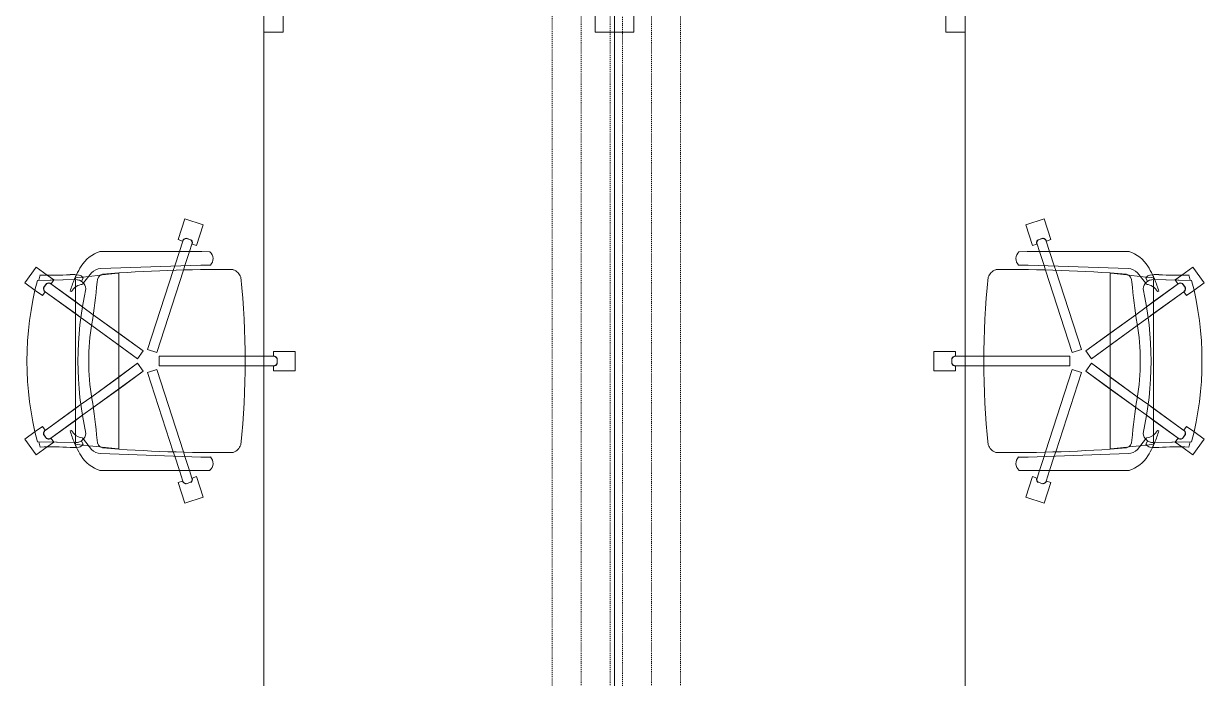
# Model space of a CAD drawing. Header units: inches. Extents: x 385 to 2249, y -1773 to -36.
# Drawn here: x 770.3 to 892.5, y -899.9 to -832.3 of the extents above; entities that cross this region are included whole.
import ezdxf

# ---------------------------------------------------------------- set-up
doc = ezdxf.new("R2010")
doc.units = ezdxf.units.IN
doc.header["$MEASUREMENT"] = 0
doc.linetypes.add('Dash 1_32_', pattern=[0.0625, 0.03125, -0.03125])
doc.layers.add('A-DETL', color=90, linetype='Continuous', lineweight=9)
doc.layers.add('I-FURN', color=30, linetype='Continuous', lineweight=9)

# ---------------------------------------------------------------- blocks, each defined once
blk = doc.blocks.new('Rectangular Table - Rectangular Table-5809077-Level 6 POWER _ SIGNAL')
at = {"layer": 'I-FURN'}
for p, q in [((-34, 18.13), (-36, 18.13)), ((-36, 18.13), (-36, 16.13)), ((-36, 16.13), (-36, 18.13)), ((-36, 18.13), (-34, 18.13)), ((36, 18.13), (-36, 18.13)), ((-36, 18.13), (-36, -18.13)), ((-36, -18.13), (-36, 18.13)), ((-36, 18.13), (36, 18.13)), ((-34, 16.13), (-34, 18.13)), ((-34, 18.13), (-34, 16.13)), ((34, 18.13), (34, 16.13)), ((36, 18.13), (34, 18.13)), ((34, 18.13), (36, 18.13)), ((34, 16.13), (34, 18.13)), ((36, 16.13), (36, 18.13)), ((36, 18.13), (36, 16.13)), ((36, -18.13), (36, 18.13)), ((36, 18.13), (36, -18.13)), ((-36, 16.13), (-34, 16.13)), ((-34, 16.13), (-36, 16.13)), ((34, 16.13), (36, 16.13)), ((36, 16.13), (34, 16.13)), ((-34, -16.13), (-36, -16.13)), ((-36, -16.13), (-36, -18.13)), ((-36, -18.13), (-36, -16.13)), ((-36, -16.13), (-34, -16.13)), ((-34, -18.13), (-34, -16.13)), ((-34, -16.13), (-34, -18.13)), ((36, -16.13), (34, -16.13)), ((34, -16.13), (34, -18.13)), ((34, -18.13), (34, -16.13)), ((34, -16.13), (36, -16.13)), ((36, -18.13), (36, -16.13)), ((36, -16.13), (36, -18.13)), ((-36, -18.13), (-34, -18.13)), ((-34, -18.13), (-36, -18.13)), ((-36, -18.13), (36, -18.13)), ((36, -18.13), (-36, -18.13)), ((34, -18.13), (36, -18.13)), ((36, -18.13), (34, -18.13))]:
    blk.add_line(p, q, dxfattribs=at)
blk = doc.blocks.new('F-Haworth_Chair_X99-Seminar - X99 Advanced Seminar Chair-V43-Level 6 POWER _ SIGNAL')
at = {"layer": 'I-FURN'}
for p, q in [((-1, 15.13), (1, 15.13)), ((-1, 12.88), (-1, 15.13)), ((-1, 15.13), (1, 15.13)), ((-1, 12.88), (-1, 15.13)), ((1, 15.13), (1, 12.88)), ((1, 15.13), (1, 12.88)), ((-0.52, 12.88), (-1, 12.88)), ((-0.52, 12.88), (-1, 12.88)), ((-0.5, 11.87), (-0.5, 12.88)), ((-0.5, 11.87), (-0.5, 12.88)), ((0.26, 13.26), (-0.26, 13.26)), ((0.26, 13.26), (-0.26, 13.26)), ((-0.25, 13.25), (0.25, 13.25)), ((-0.25, 13.25), (0.25, 13.25)), ((0.5, 12.88), (0.5, 11.87)), ((0.5, 12.88), (0.5, 11.87)), ((1, 12.88), (0.52, 12.88)), ((1, 12.88), (0.52, 12.88)), ((-0.5, 9.91), (-0.5, 11.87)), ((-0.5, 9.91), (-0.5, 11.87)), ((0.5, 11.87), (0.5, 9.91)), ((0.5, 11.87), (0.5, 9.91)), ((-0.5, 1.08), (-0.5, 9.91)), ((-0.5, 1.08), (-0.5, 9.91)), ((0.5, 9.91), (0.5, 1.08)), ((0.5, 9.91), (0.5, 1.08)), ((-11.32, 5.48), (-11.3, 6.32)), ((-9.92, 6.36), (-9.92, 5.36)), ((9.92, 5.36), (9.92, 6.36)), ((11.3, 6.32), (11.32, 5.48)), ((-14.69, 3.72), (-14.08, 5.62)), ((-14.69, 3.72), (-14.08, 5.62)), ((-14.08, 5.62), (-11.94, 4.93)), ((-14.08, 5.62), (-11.94, 4.93)), ((-11.94, 4.93), (-12.09, 4.47)), ((-11.94, 4.93), (-12.09, 4.47)), ((-11.32, -5.06), (-11.32, 5.48)), ((-9.92, 5.36), (-9.57, -4.97)), ((9.57, -4.97), (9.92, 5.36)), ((11.32, 5.48), (11.32, -5.06)), ((11.94, 4.93), (14.08, 5.62)), ((11.94, 4.93), (14.08, 5.62)), ((12.09, 4.47), (11.94, 4.93)), ((12.09, 4.47), (11.94, 4.93)), ((14.08, 5.62), (14.69, 3.72)), ((14.08, 5.62), (14.69, 3.72)), ((-12.55, 3.03), (-14.69, 3.72)), ((-12.55, 3.03), (-14.69, 3.72)), ((-12.53, 4.34), (-12.69, 3.85)), ((-12.53, 4.34), (-12.69, 3.85)), ((-12.68, 3.86), (-12.52, 4.33)), ((-12.68, 3.86), (-12.52, 4.33)), ((-12.09, 4.45), (-11.32, 4.21)), ((-12.09, 4.45), (-11.32, 4.21)), ((-11.32, 4.21), (-9.86, 3.73)), ((-11.32, 4.21), (-9.86, 3.73)), ((-9.86, 3.73), (-9.38, 3.57)), ((-9.86, 3.73), (-9.38, 3.57)), ((9.38, 3.57), (9.86, 3.73)), ((9.38, 3.57), (9.86, 3.73)), ((9.86, 3.73), (11.32, 4.21)), ((9.86, 3.73), (11.32, 4.21)), ((11.32, 4.21), (12.09, 4.45)), ((11.32, 4.21), (12.09, 4.45)), ((12.52, 4.33), (12.68, 3.86)), ((12.52, 4.33), (12.68, 3.86)), ((12.69, 3.85), (12.53, 4.34)), ((12.69, 3.85), (12.53, 4.34)), ((14.69, 3.72), (12.55, 3.03)), ((14.69, 3.72), (12.55, 3.03)), ((-12.4, 3.49), (-12.55, 3.03)), ((-12.4, 3.49), (-12.55, 3.03)), ((-11.32, 3.15), (-12.4, 3.5)), ((-11.32, 3.15), (-12.4, 3.5)), ((-9.83, 2.67), (-11.32, 3.15)), ((-9.83, 2.67), (-11.32, 3.15)), ((-9.37, 2.52), (-9.83, 2.67)), ((-9.37, 2.52), (-9.83, 2.67)), ((-9.38, 3.57), (-0.87, 0.81)), ((-9.38, 3.57), (-0.87, 0.81)), ((-1.18, -0.14), (-9.37, 2.52)), ((-1.18, -0.14), (-9.37, 2.52)), ((0.87, 0.81), (9.38, 3.57)), ((0.87, 0.81), (9.38, 3.57)), ((9.37, 2.52), (1.18, -0.14)), ((9.37, 2.52), (1.18, -0.14)), ((9.83, 2.67), (9.37, 2.52)), ((9.83, 2.67), (9.37, 2.52)), ((11.32, 3.15), (9.83, 2.67)), ((11.32, 3.15), (9.83, 2.67)), ((12.4, 3.5), (11.32, 3.15)), ((12.4, 3.5), (11.32, 3.15)), ((12.55, 3.03), (12.4, 3.49)), ((12.55, 3.03), (12.4, 3.49)), ((-0.87, 0.81), (-1.18, -0.14)), ((-0.87, 0.81), (-1.18, -0.14)), ((0.5, 1.08), (-0.5, 1.08)), ((0.5, 1.08), (-0.5, 1.08)), ((1.18, -0.14), (0.87, 0.81)), ((1.18, -0.14), (0.87, 0.81)), ((-4.79, -5.75), (-1.04, -0.58)), ((-0.23, -1.17), (-3.68, -5.91)), ((-2.89, -3.12), (-1.04, -0.58)), ((-0.23, -1.17), (-1.65, -3.12)), ((-1.04, -0.58), (-0.23, -1.17)), ((-1.04, -0.58), (-0.23, -1.17)), ((0.23, -1.17), (1.04, -0.58)), ((0.23, -1.17), (1.04, -0.58)), ((1.65, -3.12), (0.23, -1.17)), ((3.68, -5.91), (0.23, -1.17)), ((1.04, -0.58), (2.89, -3.12)), ((1.04, -0.58), (4.79, -5.75)), ((-9.07, -3.12), (-2.89, -3.12)), ((-9.07, -3.2), (-9.07, -3.12)), ((-8.9, -4.8), (-9.07, -3.2)), ((-4.79, -5.75), (-2.89, -3.12)), ((-1.65, -3.12), (-3.68, -5.91)), ((-2.89, -3.12), (-1.65, -3.12)), ((-1.65, -3.12), (1.65, -3.12)), ((1.65, -3.12), (2.89, -3.12)), ((3.68, -5.91), (1.65, -3.12)), ((2.89, -3.12), (9.07, -3.12)), ((2.89, -3.12), (4.79, -5.75)), ((9.07, -3.2), (8.9, -4.8)), ((9.07, -3.12), (9.07, -3.2)), ((-9.13, -5.92), (-8.07, -6.77)), ((-8.88, -4.99), (-8.89, -4.91)), ((-8.75, -6.22), (-8.88, -4.99)), ((-5.57, -6.82), (-4.79, -5.75)), ((-5.57, -6.82), (-4.79, -5.75)), ((-3.68, -5.91), (-4.47, -7.01)), ((-3.68, -5.91), (-4.47, -7.01)), ((4.47, -7.01), (3.68, -5.91)), ((4.47, -7.01), (3.68, -5.91)), ((4.79, -5.75), (5.57, -6.82)), ((4.79, -5.75), (5.57, -6.82)), ((8.07, -6.77), (9.13, -5.92)), ((8.88, -4.99), (8.75, -6.22)), ((8.89, -4.91), (8.88, -4.99)), ((-8.68, -6.87), (-8.75, -6.22)), ((-8.62, -7.42), (-8.68, -6.87)), ((-8.61, -6.81), (-8.23, -6.95)), ((-8.03, -6.81), (-7.95, -6.87)), ((-7.97, -10.12), (-5.57, -6.82)), ((-4.47, -7.01), (-7.16, -10.71)), ((-6.14, -7.6), (-5.57, -6.82)), ((-4.47, -7.01), (-4.9, -7.6)), ((4.9, -7.6), (4.47, -7.01)), ((7.16, -10.71), (4.47, -7.01)), ((5.57, -6.82), (6.14, -7.6)), ((5.57, -6.82), (7.97, -10.12)), ((7.95, -6.87), (8.03, -6.81)), ((8.23, -6.95), (8.61, -6.81)), ((8.68, -6.87), (8.62, -7.42)), ((8.75, -6.22), (8.68, -6.87)), ((-8.6, -7.6), (-8.62, -7.43)), ((-8.49, -7.6), (-8.56, -7.6)), ((-8.42, -7.57), (-8.34, -11.37)), ((-8.34, -11.52), (-8.42, -7.57)), ((-7.65, -7.6), (-8.4, -7.6)), ((-7.97, -10.12), (-6.14, -7.6)), ((-6.14, -7.6), (-7.65, -7.6)), ((-7.18, -7.99), (-7.21, -8.13)), ((-4.9, -7.6), (-7.16, -10.71)), ((-4.9, -7.6), (-6.14, -7.6)), ((-3.9, -7.6), (-4.9, -7.6)), ((4.9, -7.6), (-3.88, -7.6)), ((6.14, -7.6), (4.9, -7.6)), ((7.16, -10.71), (4.9, -7.6)), ((7.65, -7.6), (6.14, -7.6)), ((6.14, -7.6), (7.97, -10.12)), ((7.21, -8.13), (7.18, -7.99)), ((8.4, -7.6), (7.65, -7.6)), ((8.34, -11.37), (8.42, -7.57)), ((8.42, -7.57), (8.34, -11.52)), ((8.56, -7.6), (8.49, -7.6)), ((8.62, -7.43), (8.6, -7.6)), ((-9.7, -11.65), (-8.88, -10.52)), ((-9.7, -11.65), (-8.88, -10.52)), ((-8.88, -10.52), (-8.38, -9.83)), ((-8.88, -10.52), (-8.38, -9.83)), ((-8.38, -9.83), (-7.99, -10.11)), ((-8.38, -9.83), (-7.99, -10.11)), ((-8, -10.58), (-7.59, -10.88)), ((-8, -10.58), (-7.59, -10.88)), ((-7.59, -10.87), (-7.99, -10.57)), ((-7.59, -10.87), (-7.99, -10.57)), ((-7.15, -10.72), (-6.76, -11)), ((-7.15, -10.72), (-6.76, -11)), ((6.76, -11), (7.15, -10.72)), ((6.76, -11), (7.15, -10.72)), ((7.99, -10.57), (7.59, -10.87)), ((7.99, -10.57), (7.59, -10.87)), ((7.59, -10.88), (8, -10.58)), ((7.59, -10.88), (8, -10.58)), ((7.99, -10.11), (8.38, -9.83)), ((7.99, -10.11), (8.38, -9.83)), ((8.38, -9.83), (8.88, -10.52)), ((8.38, -9.83), (8.88, -10.52)), ((8.88, -10.52), (9.7, -11.65)), ((8.88, -10.52), (9.7, -11.65)), ((-8.08, -12.82), (-9.7, -11.65)), ((-8.08, -12.82), (-9.7, -11.65)), ((-7.29, -11.74), (-8.08, -12.82)), ((-7.29, -11.74), (-8.08, -12.82)), ((-6.76, -11), (-7.29, -11.74)), ((-6.76, -11), (-7.29, -11.74)), ((7.29, -11.74), (6.76, -11)), ((7.29, -11.74), (6.76, -11)), ((8.08, -12.82), (7.29, -11.74)), ((8.08, -12.82), (7.29, -11.74)), ((9.7, -11.65), (8.08, -12.82)), ((9.7, -11.65), (8.08, -12.82))]:
    blk.add_line(p, q, dxfattribs=at)
for centre, radius, start, end in [((-0.11, 12.88), 0.407, 111.1651, 180.8349), ((-0.11, 12.88), 0.407, 111.1651, 180.8349), ((-0.09, 12.88), 0.406, 153.0479, 180), ((-0.09, 12.88), 0.406, 166.524, 180), ((-0.09, 12.88), 0.406, 153.0479, 166.524), ((-0.09, 12.88), 0.406, 139.5719, 153.0479), ((-0.09, 12.88), 0.406, 139.5719, 153.0479), ((-0.09, 12.88), 0.406, 126.0959, 139.5719), ((-0.09, 12.88), 0.406, 126.0959, 139.5719), ((-0.09, 12.88), 0.406, 112.6199, 126.0959), ((-0.09, 12.88), 0.406, 112.6199, 126.0959), ((0.09, 12.88), 0.406, 53.9041, 67.3801), ((0.09, 12.88), 0.406, 0, 67.3801), ((0.11, 12.88), 0.407, 359.1651, 68.8349), ((0.11, 12.88), 0.407, 359.1651, 68.8349), ((0.09, 12.88), 0.406, 40.4281, 53.9041), ((0.09, 12.88), 0.406, 13.476, 40.4281), ((0.09, 12.88), 0.406, 0, 13.476), ((0, -75.01), 84.96, 84.1475, 95.8525), ((-8.21, 8.28), 1.31, 110.0433, 159.9567), ((144.06, 7.32), 153.52, 179.4749, 184.5213), ((8.21, 8.28), 1.31, 20.0433, 69.9567), ((-144.06, 7.32), 153.52, 355.4787, 0.5251), ((-10.58, 5.68), 0.956, 45.8901, 138.1099), ((10.58, 5.68), 0.956, 41.8901, 134.1099), ((-12.28, 3.88), 0.407, 183.1651, 197.0991), ((-12.28, 3.88), 0.407, 183.1651, 252.8349), ((-12.27, 3.89), 0.406, 184.6199, 198.0959), ((-12.27, 3.89), 0.406, 184.6199, 252), ((-12.28, 3.88), 0.407, 197.0991, 224.967), ((-12.27, 3.89), 0.406, 198.0959, 238.524), ((-12.22, 4.09), 0.407, 71.1651, 140.8349), ((-12.22, 4.09), 0.407, 112.967, 140.8349), ((-12.22, 4.07), 0.406, 85.476, 139.3801), ((-12.22, 4.07), 0.406, 72, 139.3801), ((-12.22, 4.09), 0.407, 99.033, 112.967), ((-12.22, 4.09), 0.407, 71.1651, 99.033), ((-12.22, 4.07), 0.406, 72, 85.476), ((12.22, 4.09), 0.407, 53.0991, 108.8349), ((12.22, 4.09), 0.407, 39.1651, 108.8349), ((12.22, 4.07), 0.406, 94.524, 108), ((12.22, 4.07), 0.406, 40.6199, 108), ((12.22, 4.07), 0.406, 81.0479, 94.524), ((12.22, 4.07), 0.406, 40.6199, 81.0479), ((12.27, 3.89), 0.406, 288, 355.3801), ((12.28, 3.88), 0.407, 287.1651, 356.8349), ((12.27, 3.89), 0.406, 288, 341.9041), ((12.22, 4.09), 0.407, 39.1651, 53.0991), ((12.28, 3.88), 0.407, 315.033, 328.967), ((12.28, 3.88), 0.407, 328.967, 342.9009), ((12.27, 3.89), 0.406, 341.9041, 355.3801), ((12.28, 3.88), 0.407, 342.9009, 356.8349), ((-12.28, 3.88), 0.407, 224.967, 252.8349), ((-12.27, 3.89), 0.406, 238.524, 252), ((12.28, 3.88), 0.407, 287.1651, 315.033), ((-8.24, -4.59), 0.763, 194.2338, 275.7662), ((8.24, -4.59), 0.763, 264.2338, 345.7662), ((-7.87, -3.92), 3.63, 198.1789, 238.0478), ((-8.18, -4.9), 1.39, 182.8013, 227.1078), ((-11.32, -48.08), 42.84, 79.9767, 85.7699), ((0, 15.97), 22.19, 259.9767, 280.0233), ((11.32, -48.08), 42.84, 94.2301, 100.0233), ((8.18, -4.9), 1.39, 312.8922, 357.1987), ((7.87, -3.92), 3.63, 301.9522, 341.8211), ((-4.71, 1.15), 9.61, 238.0478, 243.9964), ((-5.2, -7.86), 3.74, 170.0936, 184.0143), ((-8.28, -7.33), 0.613, 122.5427, 170.0936), ((-7.37, -7.55), 1.05, 95.9554, 181.1786), ((-7.37, -7.55), 1.05, 145.2002, 181.1786), ((-6.55, -6.76), 1.38, 185.0878, 212.4248), ((0, 26.49), 33.83, 257.2285, 282.7715), ((7.37, -7.55), 1.05, 358.8214, 84.0446), ((6.55, -6.76), 1.38, 327.5752, 354.9122), ((7.37, -7.55), 1.05, 358.8214, 34.7998), ((8.28, -7.33), 0.613, 9.9064, 57.4573), ((5.2, -7.86), 3.74, 355.9857, 9.9064), ((4.71, 1.15), 9.61, 296.0036, 301.9522), ((-36.06, -10.03), 27.2, 357.4882, 4.0143), ((-4.71, 1.15), 9.61, 243.9964, 246.4906), ((-4.71, 1.15), 9.61, 246.6393, 247.073), ((-4.71, 1.15), 9.61, 247.2631, 254.9334), ((-6.55, -6.76), 1.38, 214.0187, 242.9497), ((6.55, -6.76), 1.38, 297.0503, 325.9813), ((4.71, 1.15), 9.61, 285.0666, 292.7369), ((4.71, 1.15), 9.61, 292.927, 293.3607), ((4.71, 1.15), 9.61, 293.5094, 296.0036), ((36.06, -10.03), 27.2, 175.9857, 182.5118), ((-7.66, -10.36), 0.407, 143.1651, 212.8349), ((-7.66, -10.36), 0.407, 171.033, 212.8349), ((-7.66, -10.36), 0.407, 157.0991, 171.033), ((-7.64, -10.36), 0.406, 144, 211.3801), ((-7.64, -10.36), 0.406, 144, 211.3801), ((-7.66, -10.36), 0.407, 143.1651, 157.0991), ((-7.48, -10.49), 0.407, 255.1651, 324.8349), ((-7.48, -10.49), 0.407, 255.1651, 296.967), ((-7.49, -10.47), 0.406, 256.6199, 270.0959), ((-7.49, -10.47), 0.406, 256.6199, 270.0959), ((-7.49, -10.47), 0.406, 270.0959, 297.0479), ((-7.49, -10.47), 0.406, 270.0959, 283.5719), ((-7.49, -10.47), 0.406, 283.5719, 310.524), ((-7.49, -10.47), 0.406, 297.0479, 324), ((-7.48, -10.49), 0.407, 296.967, 310.9009), ((-7.49, -10.47), 0.406, 310.524, 324), ((-7.48, -10.49), 0.407, 310.9009, 324.8349), ((7.48, -10.49), 0.407, 215.1651, 284.8349), ((7.48, -10.49), 0.407, 215.1651, 243.033), ((7.49, -10.47), 0.406, 216, 229.476), ((7.49, -10.47), 0.406, 216, 256.4281), ((7.49, -10.47), 0.406, 229.476, 256.4281), ((7.48, -10.49), 0.407, 243.033, 284.8349), ((7.49, -10.47), 0.406, 256.4281, 283.3801), ((7.49, -10.47), 0.406, 256.4281, 283.3801), ((7.64, -10.36), 0.406, 328.6199, 36), ((7.64, -10.36), 0.406, 328.6199, 36), ((7.66, -10.36), 0.407, 327.1651, 36.8349), ((7.66, -10.36), 0.407, 327.1651, 36.8349), ((0, 20.73), 33.17, 254.4478, 255.4234), ((0, 20.29), 32.89, 255.304, 284.6925), ((0, 20.73), 33.17, 284.5766, 285.5522)]:
    blk.add_arc(centre, radius, start, end, dxfattribs=at)
blk = doc.blocks.new('Rectangular Table - Rectangular Table-5809076-Level 6 POWER _ SIGNAL')
at = {"layer": 'I-FURN'}
for p, q in [((-34, 18.13), (-36, 18.13)), ((-36, 18.13), (-36, 16.13)), ((-36, 16.13), (-36, 18.13)), ((-36, 18.13), (-34, 18.13)), ((36, 18.13), (-36, 18.13)), ((-36, 18.13), (-36, -18.13)), ((-36, -18.13), (-36, 18.13)), ((-36, 18.13), (36, 18.13)), ((-34, 16.13), (-34, 18.13)), ((-34, 18.13), (-34, 16.13)), ((34, 18.13), (34, 16.13)), ((36, 18.13), (34, 18.13)), ((34, 18.13), (36, 18.13)), ((34, 16.13), (34, 18.13)), ((36, 16.13), (36, 18.13)), ((36, 18.13), (36, 16.13)), ((36, -18.13), (36, 18.13)), ((36, 18.13), (36, -18.13)), ((-36, 16.13), (-34, 16.13)), ((-34, 16.13), (-36, 16.13)), ((34, 16.13), (36, 16.13)), ((36, 16.13), (34, 16.13)), ((-34, -16.13), (-36, -16.13)), ((-36, -16.13), (-36, -18.13)), ((-36, -18.13), (-36, -16.13)), ((-36, -16.13), (-34, -16.13)), ((-34, -18.13), (-34, -16.13)), ((-34, -16.13), (-34, -18.13)), ((36, -16.13), (34, -16.13)), ((34, -16.13), (34, -18.13)), ((34, -18.13), (34, -16.13)), ((34, -16.13), (36, -16.13)), ((36, -18.13), (36, -16.13)), ((36, -16.13), (36, -18.13)), ((-36, -18.13), (-34, -18.13)), ((-34, -18.13), (-36, -18.13)), ((-36, -18.13), (36, -18.13)), ((36, -18.13), (-36, -18.13)), ((34, -18.13), (36, -18.13)), ((36, -18.13), (34, -18.13))]:
    blk.add_line(p, q, dxfattribs=at)
blk = doc.blocks.new('F-Haworth_Chair_X99-Seminar - X99 Advanced Seminar Chair-V44-Level 6 POWER _ SIGNAL')
at = {"layer": 'I-FURN'}
for p, q in [((-8.08, 12.82), (-9.7, 11.65)), ((-8.08, 12.82), (-9.7, 11.65)), ((-7.29, 11.74), (-8.08, 12.82)), ((-7.29, 11.74), (-8.08, 12.82)), ((8.08, 12.82), (7.29, 11.74)), ((8.08, 12.82), (7.29, 11.74)), ((9.7, 11.65), (8.08, 12.82)), ((9.7, 11.65), (8.08, 12.82)), ((-9.7, 11.65), (-8.88, 10.52)), ((-9.7, 11.65), (-8.88, 10.52)), ((-8.34, 11.52), (-8.42, 7.57)), ((-8.42, 7.57), (-8.34, 11.37)), ((-6.76, 11), (-7.29, 11.74)), ((-6.76, 11), (-7.29, 11.74)), ((-7.15, 10.72), (-6.76, 11)), ((-7.15, 10.72), (-6.76, 11)), ((7.29, 11.74), (6.76, 11)), ((7.29, 11.74), (6.76, 11)), ((6.76, 11), (7.15, 10.72)), ((6.76, 11), (7.15, 10.72)), ((8.42, 7.57), (8.34, 11.52)), ((8.34, 11.37), (8.42, 7.57)), ((8.88, 10.52), (9.7, 11.65)), ((8.88, 10.52), (9.7, 11.65)), ((-8.88, 10.52), (-8.38, 9.83)), ((-8.88, 10.52), (-8.38, 9.83)), ((-8.38, 9.83), (-7.99, 10.11)), ((-8.38, 9.83), (-7.99, 10.11)), ((-8, 10.58), (-7.59, 10.88)), ((-8, 10.58), (-7.59, 10.88)), ((-7.59, 10.87), (-7.99, 10.57)), ((-7.59, 10.87), (-7.99, 10.57)), ((-7.97, 10.12), (-6.14, 7.6)), ((-7.97, 10.12), (-5.57, 6.82)), ((-4.9, 7.6), (-7.16, 10.71)), ((-4.47, 7.01), (-7.16, 10.71)), ((7.16, 10.71), (4.47, 7.01)), ((7.16, 10.71), (4.9, 7.6)), ((5.57, 6.82), (7.97, 10.12)), ((6.14, 7.6), (7.97, 10.12)), ((7.59, 10.88), (8, 10.58)), ((7.59, 10.88), (8, 10.58)), ((7.99, 10.57), (7.59, 10.87)), ((7.99, 10.57), (7.59, 10.87)), ((7.99, 10.11), (8.38, 9.83)), ((7.99, 10.11), (8.38, 9.83)), ((8.38, 9.83), (8.88, 10.52)), ((8.38, 9.83), (8.88, 10.52)), ((-8.62, 7.42), (-8.68, 6.87)), ((-8.6, 7.6), (-8.62, 7.43)), ((-8.49, 7.6), (-8.56, 7.6)), ((-7.65, 7.6), (-8.4, 7.6)), ((-6.14, 7.6), (-7.65, 7.6)), ((-7.18, 7.99), (-7.21, 8.13)), ((-4.9, 7.6), (-6.14, 7.6)), ((-6.14, 7.6), (-5.57, 6.82)), ((-3.9, 7.6), (-4.9, 7.6)), ((-4.47, 7.01), (-4.9, 7.6)), ((4.9, 7.6), (-3.88, 7.6)), ((4.9, 7.6), (4.47, 7.01)), ((6.14, 7.6), (4.9, 7.6)), ((5.57, 6.82), (6.14, 7.6)), ((7.65, 7.6), (6.14, 7.6)), ((7.21, 8.13), (7.18, 7.99)), ((8.4, 7.6), (7.65, 7.6)), ((8.56, 7.6), (8.49, 7.6)), ((8.62, 7.43), (8.6, 7.6)), ((8.68, 6.87), (8.62, 7.42)), ((-9.13, 5.92), (-8.07, 6.77)), ((-8.75, 6.22), (-8.88, 4.99)), ((-8.68, 6.87), (-8.75, 6.22)), ((-8.61, 6.81), (-8.23, 6.95)), ((-8.03, 6.81), (-7.95, 6.87)), ((-5.57, 6.82), (-4.79, 5.75)), ((-5.57, 6.82), (-4.79, 5.75)), ((-3.68, 5.91), (-4.47, 7.01)), ((-3.68, 5.91), (-4.47, 7.01)), ((4.47, 7.01), (3.68, 5.91)), ((4.47, 7.01), (3.68, 5.91)), ((4.79, 5.75), (5.57, 6.82)), ((4.79, 5.75), (5.57, 6.82)), ((7.95, 6.87), (8.03, 6.81)), ((8.07, 6.77), (9.13, 5.92)), ((8.23, 6.95), (8.61, 6.81)), ((8.75, 6.22), (8.68, 6.87)), ((8.88, 4.99), (8.75, 6.22)), ((-11.32, 5.06), (-11.32, -5.48)), ((-9.92, -5.36), (-9.57, 4.97)), ((-8.88, 4.99), (-8.89, 4.91)), ((-4.79, 5.75), (-2.89, 3.12)), ((-4.79, 5.75), (-1.04, 0.58)), ((-1.65, 3.12), (-3.68, 5.91)), ((-0.23, 1.17), (-3.68, 5.91)), ((3.68, 5.91), (0.23, 1.17)), ((1.04, 0.58), (4.79, 5.75)), ((3.68, 5.91), (1.65, 3.12)), ((2.89, 3.12), (4.79, 5.75)), ((8.89, 4.91), (8.88, 4.99)), ((9.57, 4.97), (9.92, -5.36)), ((11.32, -5.48), (11.32, 5.06)), ((-8.9, 4.8), (-9.07, 3.2)), ((9.07, 3.2), (8.9, 4.8)), ((-9.07, 3.2), (-9.07, 3.12)), ((-9.07, 3.12), (-2.89, 3.12)), ((-2.89, 3.12), (-1.65, 3.12)), ((-2.89, 3.12), (-1.04, 0.58)), ((-1.65, 3.12), (1.65, 3.12)), ((-0.23, 1.17), (-1.65, 3.12)), ((1.65, 3.12), (0.23, 1.17)), ((1.04, 0.58), (2.89, 3.12)), ((1.65, 3.12), (2.89, 3.12)), ((2.89, 3.12), (9.07, 3.12)), ((9.07, 3.12), (9.07, 3.2)), ((-1.18, 0.14), (-9.37, -2.52)), ((-1.18, 0.14), (-9.37, -2.52)), ((-0.87, -0.81), (-1.18, 0.14)), ((-0.87, -0.81), (-1.18, 0.14)), ((-1.04, 0.58), (-0.23, 1.17)), ((-1.04, 0.58), (-0.23, 1.17)), ((0.23, 1.17), (1.04, 0.58)), ((0.23, 1.17), (1.04, 0.58)), ((1.18, 0.14), (0.87, -0.81)), ((1.18, 0.14), (0.87, -0.81)), ((9.37, -2.52), (1.18, 0.14)), ((9.37, -2.52), (1.18, 0.14)), ((-9.38, -3.57), (-0.87, -0.81)), ((-9.38, -3.57), (-0.87, -0.81)), ((-0.5, -1.08), (-0.5, -9.91)), ((0.5, -1.08), (-0.5, -1.08)), ((-0.5, -1.08), (-0.5, -9.91)), ((0.5, -1.08), (-0.5, -1.08)), ((0.5, -9.91), (0.5, -1.08)), ((0.5, -9.91), (0.5, -1.08)), ((0.87, -0.81), (9.38, -3.57)), ((0.87, -0.81), (9.38, -3.57)), ((-12.55, -3.03), (-14.69, -3.72)), ((-12.55, -3.03), (-14.69, -3.72)), ((-12.4, -3.49), (-12.55, -3.03)), ((-12.4, -3.49), (-12.55, -3.03)), ((-11.32, -3.15), (-12.4, -3.5)), ((-11.32, -3.15), (-12.4, -3.5)), ((-9.83, -2.67), (-11.32, -3.15)), ((-9.83, -2.67), (-11.32, -3.15)), ((-9.86, -3.73), (-9.38, -3.57)), ((-9.86, -3.73), (-9.38, -3.57)), ((-9.37, -2.52), (-9.83, -2.67)), ((-9.37, -2.52), (-9.83, -2.67)), ((9.83, -2.67), (9.37, -2.52)), ((9.83, -2.67), (9.37, -2.52)), ((9.38, -3.57), (9.86, -3.73)), ((9.38, -3.57), (9.86, -3.73)), ((11.32, -3.15), (9.83, -2.67)), ((11.32, -3.15), (9.83, -2.67)), ((12.4, -3.5), (11.32, -3.15)), ((12.4, -3.5), (11.32, -3.15)), ((12.55, -3.03), (12.4, -3.49)), ((12.55, -3.03), (12.4, -3.49)), ((14.69, -3.72), (12.55, -3.03)), ((14.69, -3.72), (12.55, -3.03)), ((-14.69, -3.72), (-14.08, -5.62)), ((-14.69, -3.72), (-14.08, -5.62)), ((-12.53, -4.34), (-12.69, -3.85)), ((-12.53, -4.34), (-12.69, -3.85)), ((-12.68, -3.86), (-12.52, -4.33)), ((-12.68, -3.86), (-12.52, -4.33)), ((-12.09, -4.45), (-11.32, -4.21)), ((-12.09, -4.45), (-11.32, -4.21)), ((-11.94, -4.93), (-12.09, -4.47)), ((-11.94, -4.93), (-12.09, -4.47)), ((-11.32, -4.21), (-9.86, -3.73)), ((-11.32, -4.21), (-9.86, -3.73)), ((9.86, -3.73), (11.32, -4.21)), ((9.86, -3.73), (11.32, -4.21)), ((11.32, -4.21), (12.09, -4.45)), ((11.32, -4.21), (12.09, -4.45)), ((12.09, -4.47), (11.94, -4.93)), ((12.09, -4.47), (11.94, -4.93)), ((12.52, -4.33), (12.68, -3.86)), ((12.52, -4.33), (12.68, -3.86)), ((12.69, -3.85), (12.53, -4.34)), ((12.69, -3.85), (12.53, -4.34)), ((14.08, -5.62), (14.69, -3.72)), ((14.08, -5.62), (14.69, -3.72)), ((-14.08, -5.62), (-11.94, -4.93)), ((-14.08, -5.62), (-11.94, -4.93)), ((-11.32, -5.48), (-11.3, -6.32)), ((-9.92, -6.36), (-9.92, -5.36)), ((9.92, -5.36), (9.92, -6.36)), ((11.3, -6.32), (11.32, -5.48)), ((11.94, -4.93), (14.08, -5.62)), ((11.94, -4.93), (14.08, -5.62)), ((-0.5, -9.91), (-0.5, -11.87)), ((-0.5, -9.91), (-0.5, -11.87)), ((0.5, -11.87), (0.5, -9.91)), ((0.5, -11.87), (0.5, -9.91)), ((-0.5, -11.87), (-0.5, -12.88)), ((-0.5, -11.87), (-0.5, -12.88)), ((0.5, -12.88), (0.5, -11.87)), ((0.5, -12.88), (0.5, -11.87)), ((-0.52, -12.88), (-1, -12.88)), ((-1, -12.88), (-1, -15.13)), ((-0.52, -12.88), (-1, -12.88)), ((-1, -12.88), (-1, -15.13)), ((0.26, -13.26), (-0.26, -13.26)), ((0.26, -13.26), (-0.26, -13.26)), ((-0.25, -13.25), (0.25, -13.25)), ((-0.25, -13.25), (0.25, -13.25)), ((1, -12.88), (0.52, -12.88)), ((1, -12.88), (0.52, -12.88)), ((1, -15.13), (1, -12.88)), ((1, -15.13), (1, -12.88)), ((-1, -15.13), (1, -15.13)), ((-1, -15.13), (1, -15.13))]:
    blk.add_line(p, q, dxfattribs=at)
for centre, radius, start, end in [((0, -20.29), 32.89, 75.3075, 104.696), ((-36.06, 10.03), 27.2, 355.9857, 2.5118), ((0, -20.73), 33.17, 104.5766, 105.5522), ((0, -20.73), 33.17, 74.4478, 75.4234), ((36.06, 10.03), 27.2, 177.4882, 184.0143), ((-7.66, 10.36), 0.407, 147.1651, 216.8349), ((-7.66, 10.36), 0.407, 147.1651, 175.033), ((-7.66, 10.36), 0.407, 175.033, 202.9009), ((-7.64, 10.36), 0.406, 148.6199, 189.0479), ((-7.64, 10.36), 0.406, 162.0959, 189.0479), ((-7.64, 10.36), 0.406, 189.0479, 216), ((-7.64, 10.36), 0.406, 189.0479, 202.524), ((-7.66, 10.36), 0.407, 202.9009, 216.8349), ((-7.64, 10.36), 0.406, 148.6199, 162.0959), ((-7.64, 10.36), 0.406, 202.524, 216), ((-7.48, 10.49), 0.407, 35.1651, 104.8349), ((-7.48, 10.49), 0.407, 90.9009, 104.8349), ((-7.49, 10.47), 0.406, 76.4281, 103.3801), ((-7.49, 10.47), 0.406, 89.9041, 103.3801), ((-7.48, 10.49), 0.407, 76.967, 90.9009), ((-7.49, 10.47), 0.406, 76.4281, 89.9041), ((-7.49, 10.47), 0.406, 62.9521, 76.4281), ((-7.49, 10.47), 0.406, 49.476, 76.4281), ((-7.48, 10.49), 0.407, 35.1651, 76.967), ((-7.49, 10.47), 0.406, 49.476, 62.9521), ((-7.49, 10.47), 0.406, 36, 49.476), ((-7.49, 10.47), 0.406, 36, 49.476), ((7.48, 10.49), 0.407, 75.1651, 144.8349), ((7.48, 10.49), 0.407, 75.1651, 144.8349), ((7.49, 10.47), 0.406, 90.0959, 144), ((7.49, 10.47), 0.406, 117.0479, 144), ((7.49, 10.47), 0.406, 76.6199, 117.0479), ((7.49, 10.47), 0.406, 76.6199, 90.0959), ((7.64, 10.36), 0.406, 324, 31.3801), ((7.64, 10.36), 0.406, 324, 17.9041), ((7.66, 10.36), 0.407, 323.1651, 32.8349), ((7.64, 10.36), 0.406, 17.9041, 31.3801), ((7.66, 10.36), 0.407, 323.1651, 351.033), ((7.66, 10.36), 0.407, 18.9009, 32.8349), ((7.66, 10.36), 0.407, 4.967, 18.9009), ((7.66, 10.36), 0.407, 351.033, 4.967), ((-4.71, -1.15), 9.61, 116.0036, 121.9522), ((-5.2, 7.86), 3.74, 175.9857, 189.9064), ((-4.71, -1.15), 9.61, 113.5094, 116.0036), ((-4.71, -1.15), 9.61, 112.927, 113.3607), ((-4.71, -1.15), 9.61, 105.0666, 112.7369), ((-7.37, 7.55), 1.05, 178.8214, 214.7998), ((-7.37, 7.55), 1.05, 178.8214, 264.0446), ((-6.55, 6.76), 1.38, 147.5752, 174.9122), ((-6.55, 6.76), 1.38, 117.0503, 146.1699), ((0, -26.49), 33.83, 77.2285, 102.7715), ((6.55, 6.76), 1.38, 33.8301, 62.9497), ((4.71, -1.15), 9.61, 67.2631, 74.9334), ((7.37, 7.55), 1.05, 275.9554, 1.1786), ((6.55, 6.76), 1.38, 5.0878, 32.4248), ((7.37, 7.55), 1.05, 325.2002, 1.1786), ((4.71, -1.15), 9.61, 66.6393, 67.073), ((4.71, -1.15), 9.61, 63.9964, 66.4906), ((5.2, 7.86), 3.74, 350.0936, 4.0143), ((4.71, -1.15), 9.61, 58.0478, 63.9964), ((-7.87, 3.92), 3.63, 121.9522, 161.8211), ((-8.28, 7.33), 0.613, 189.9064, 237.4573), ((0, -15.97), 22.19, 79.9767, 100.0233), ((8.28, 7.33), 0.613, 302.5427, 350.0936), ((7.87, 3.92), 3.63, 18.1789, 58.0478), ((-8.18, 4.9), 1.39, 132.8922, 177.1987), ((-8.24, 4.59), 0.763, 84.2338, 165.7662), ((-11.32, 48.08), 42.84, 274.2301, 280.0233), ((11.32, 48.08), 42.84, 259.9767, 265.7699), ((8.24, 4.59), 0.763, 14.2338, 95.7662), ((8.18, 4.9), 1.39, 2.8013, 47.1078), ((144.06, -7.32), 153.52, 175.4787, 180.5251), ((-144.06, -7.32), 153.52, 359.4749, 4.5213), ((-12.28, -3.88), 0.407, 107.1651, 176.8349), ((-12.28, -3.88), 0.407, 135.033, 176.8349), ((-12.27, -3.89), 0.406, 108, 175.3801), ((-12.27, -3.89), 0.406, 121.476, 161.9041), ((-12.28, -3.88), 0.407, 121.0991, 135.033), ((-12.28, -3.88), 0.407, 107.1651, 121.0991), ((-12.27, -3.89), 0.406, 108, 121.476), ((12.28, -3.88), 0.407, 31.033, 72.8349), ((12.28, -3.88), 0.407, 3.1651, 72.8349), ((12.27, -3.89), 0.406, 58.524, 72), ((12.27, -3.89), 0.406, 4.6199, 72), ((12.27, -3.89), 0.406, 45.0479, 58.524), ((12.27, -3.89), 0.406, 4.6199, 45.0479), ((-12.27, -3.89), 0.406, 161.9041, 175.3801), ((-12.22, -4.09), 0.407, 219.1651, 288.8349), ((-12.22, -4.09), 0.407, 219.1651, 288.8349), ((-12.22, -4.07), 0.406, 220.6199, 274.524), ((-12.22, -4.07), 0.406, 220.6199, 288), ((-12.22, -4.07), 0.406, 274.524, 288), ((12.22, -4.07), 0.406, 252, 319.3801), ((12.22, -4.09), 0.407, 251.1651, 320.8349), ((12.22, -4.07), 0.406, 252, 265.476), ((12.22, -4.09), 0.407, 251.1651, 292.967), ((12.22, -4.07), 0.406, 265.476, 305.9041), ((12.22, -4.09), 0.407, 292.967, 306.9009), ((12.22, -4.07), 0.406, 305.9041, 319.3801), ((12.22, -4.09), 0.407, 306.9009, 320.8349), ((12.28, -3.88), 0.407, 3.1651, 31.033), ((-10.58, -5.68), 0.956, 221.8901, 314.1099), ((10.58, -5.68), 0.956, 225.8901, 318.1099), ((-8.21, -8.28), 1.31, 200.0433, 249.9567), ((0, 75.01), 84.96, 264.1475, 275.8525), ((8.21, -8.28), 1.31, 290.0433, 339.9567), ((-0.11, -12.88), 0.407, 179.1651, 248.8349), ((-0.11, -12.88), 0.407, 179.1651, 207.033), ((-0.09, -12.88), 0.406, 180, 193.476), ((-0.09, -12.88), 0.406, 180, 247.3801), ((-0.09, -12.88), 0.406, 193.476, 206.9521), ((-0.11, -12.88), 0.407, 207.033, 220.967), ((-0.09, -12.88), 0.406, 206.9521, 233.9041), ((-0.11, -12.88), 0.407, 220.967, 234.9009), ((-0.11, -12.88), 0.407, 234.9009, 248.8349), ((-0.09, -12.88), 0.406, 233.9041, 247.3801), ((0.09, -12.88), 0.406, 292.6199, 333.0479), ((0.09, -12.88), 0.406, 292.6199, 306.0959), ((0.11, -12.88), 0.407, 291.1651, 0.8349), ((0.11, -12.88), 0.407, 291.1651, 332.967), ((0.09, -12.88), 0.406, 306.0959, 346.524), ((0.09, -12.88), 0.406, 333.0479, 360), ((0.11, -12.88), 0.407, 332.967, 0.8349), ((0.09, -12.88), 0.406, 346.524, 360)]:
    blk.add_arc(centre, radius, start, end, dxfattribs=at)

msp = doc.modelspace()

# ---------------------------------------------------------------- linework, layer by layer
at = {"layer": 'A-DETL', "linetype": 'Dash 1_32_', "lineweight": 13}
for p, q in [((824.97, -1078.74), (824.97, -723.12)), ((827.97, -723.12), (827.97, -1075.74)), ((830.97, -723.12), (830.97, -1072.74)), ((832.22, -1071.49), (832.22, -723.12)), ((835.22, -723.12), (835.22, -1068.49)), ((838.22, -723.12), (838.22, -1065.49))]:
    msp.add_line(p, q, dxfattribs=at)

# ---------------------------------------------------------------- block references
at = {"layer": 'I-FURN'}
for name, p, rotation in [('Rectangular Table - Rectangular Table-5809076-Level 6 POWER _ SIGNAL', (813.27, -867.12), 90.00000000000026), ('Rectangular Table - Rectangular Table-5809077-Level 6 POWER _ SIGNAL', (849.54, -867.12), 90.00000000000011), ('F-Haworth_Chair_X99-Seminar - X99 Advanced Seminar Chair-V44-Level 6 POWER _ SIGNAL', (783.27, -867.12), 90.00000000000017), ('F-Haworth_Chair_X99-Seminar - X99 Advanced Seminar Chair-V43-Level 6 POWER _ SIGNAL', (879.54, -867.12), 90.00000000000021)]:
    msp.add_blockref(name, p, dxfattribs=dict(at, rotation=rotation))

doc.saveas('drawing.dxf')
